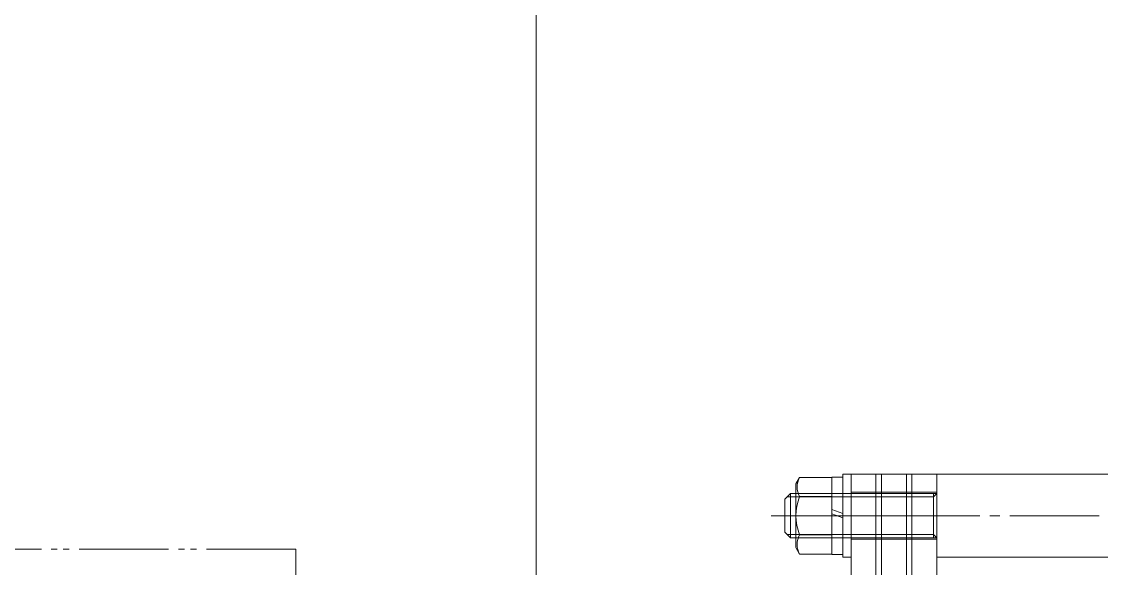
# Model space of a CAD drawing. Units: millimetres at full size. Extents: x -19442 to 19442, y -5866 to 5866.
# Drawn here: x 8013.4 to 8404.3, y -220.9 to -23.1 of the extents above; entities that cross this region are included whole.
import ezdxf

# ---------------------------------------------------------------- set-up
doc = ezdxf.new("R2010")
doc.units = ezdxf.units.MM
doc.header["$LTSCALE"] = 3.6
doc.linetypes.add('CHAIN2', pattern=[12, 9, -1, 1, -1])
doc.linetypes.add('DOUBLE_CHAIN2', pattern=[12.8, 9, -1, 0.6, -0.6, 0.6, -1])
for name, color, linetype, lineweight in [('0-2_06_PHANTOM', 2, 'DOUBLE_CHAIN2', 9), ('0-5_08_DIM', 3, 'Continuous', 9), ('0-6_0', 2, 'Continuous', 9), ('0-8_03_かくれ線', 5, 'Continuous', 9), ('0-9_04_中心線', 4, 'CHAIN2', 9), ('0-C_01_外形線', 134, 'Continuous', 9), ('0-D_02_細線', 6, 'Continuous', 9)]:
    doc.layers.add(name, color=color, linetype=linetype, lineweight=lineweight)

msp = doc.modelspace()

# ---------------------------------------------------------------- linework, layer by layer
at = {"layer": '0-2_06_PHANTOM', "color": 4}
msp.add_lwpolyline([(8112.74, -213.969), (7612.74, -213.969), (7612.74, -379.769), (8112.74, -379.769)], close=True, dxfattribs=at)
at = {"layer": '0-5_08_DIM'}
msp.add_line((8199.74, -280.83), (8199.74, 622.758), dxfattribs=at)
at = {"layer": '0-5_08_DIM', "color": 4}
msp.add_line((8199.74, -280.83), (8199.74, 622.758), dxfattribs=at)
at = {"layer": '0-6_0', "color": 134}
for p, q in [((8291.74, -193.869), (8289.74, -195.869)), ((8293.74, -193.869), (8291.74, -193.869)), ((8291.74, -193.869), (8291.74, -209.869)), ((8289.74, -195.869), (8289.74, -207.869)), ((8291.74, -209.869), (8289.74, -207.869)), ((8293.74, -209.869), (8291.74, -209.869))]:
    msp.add_line(p, q, dxfattribs=at)
for points in [[(8322.74, -186.869), (8313.74, -186.869), (8313.74, -406.869), (8322.74, -406.869)], [(8322.74, -406.869), (8322.74, -186.869), (8324.74, -186.869), (8324.74, -406.869)], [(8324.74, -406.869), (8324.74, -186.869), (8333.74, -186.869), (8333.74, -406.869)], [(8333.74, -406.869), (8333.74, -186.869), (8335.74, -186.869), (8335.74, -406.869)], [(8335.74, -406.869), (8335.74, -186.869), (8344.74, -186.869), (8344.74, -406.869)], [(8344.74, -186.869), (8494.74, -186.869), (8494.74, -216.869), (8344.74, -216.869)]]:
    msp.add_lwpolyline(points, close=True, dxfattribs=at)
at = {"layer": '0-8_03_かくれ線'}
for p, q in [((8344.74, -193.869), (8293.74, -193.869)), ((8343.54, -195.069), (8293.74, -195.069)), ((8322.74, -193.374), (8313.74, -193.374)), ((8324.74, -193.369), (8322.74, -193.369)), ((8333.74, -193.369), (8324.74, -193.369)), ((8335.74, -193.369), (8333.74, -193.369)), ((8344.74, -193.369), (8335.74, -193.369)), ((8343.54, -209.869), (8343.54, -193.869)), ((8343.54, -195.069), (8344.74, -193.869)), ((8343.54, -208.669), (8293.74, -208.669)), ((8344.74, -209.869), (8293.74, -209.869)), ((8322.74, -210.369), (8313.74, -210.369)), ((8324.74, -210.369), (8322.74, -210.369)), ((8333.74, -210.369), (8324.74, -210.369)), ((8335.74, -210.369), (8333.74, -210.369)), ((8344.74, -210.369), (8335.74, -210.369)), ((8343.54, -208.669), (8344.74, -209.869))]:
    msp.add_line(p, q, dxfattribs=at)
at = {"layer": '0-9_04_中心線'}
for p, q in [((8284.74, -201.869), (8532.74, -201.869)), ((8329.736, -201.869), (8306.363, -201.869)), ((8310.74, -201.869), (8313.74, -201.869)), ((8325.24, -201.869), (8322.24, -201.869)), ((8335.99, -201.869), (8322.49, -201.869)), ((8336.24, -201.869), (8333.24, -201.869)), ((8346.99, -201.869), (8333.49, -201.869))]:
    msp.add_line(p, q, dxfattribs=at)
msp.add_lwpolyline([(8293.74, -201.869), (8306.74, -201.869), (8310.74, -201.869)], dxfattribs=at)
at = {"layer": '0-C_01_外形線'}
for p, q in [((8310.74, -186.869), (8313.74, -186.869)), ((8313.74, -186.869), (8313.74, -216.869)), ((8295.1, -188.012), (8293.74, -190.369)), ((8293.74, -213.369), (8293.74, -190.369)), ((8306.74, -199.613), (8306.74, -187.869)), ((8306.74, -187.869), (8310.74, -187.869)), ((8310.74, -201.069), (8310.74, -187.869)), ((8306.74, -194.941), (8295.1, -194.941)), ((8310.74, -201.069), (8306.74, -199.613)), ((8306.74, -215.869), (8306.74, -201.213)), ((8310.74, -202.669), (8306.74, -201.213)), ((8310.74, -215.869), (8310.74, -202.669)), ((8306.74, -208.797), (8295.1, -208.797)), ((8295.1, -215.725), (8293.74, -213.369)), ((8306.74, -215.725), (8295.1, -215.725)), ((8310.74, -215.869), (8306.74, -215.869))]:
    msp.add_line(p, q, dxfattribs=at)
for points in [[(8310.74, -186.869), (8310.74, -216.869), (8313.74, -216.869)], [(8306.74, -215.725), (8306.74, -188.012), (8295.1, -188.012)]]:
    msp.add_lwpolyline(points, dxfattribs=at)
for centre, radius, start, end in [((8301.1, -191.477), 6.928, 150.00001, 209.99999), ((8312.061, -201.869), 18.321, 157.78075, 202.21925), ((8301.1, -212.261), 6.928, 150.00001, 209.99999)]:
    msp.add_arc(centre, radius, start, end, dxfattribs=at)
at = {"layer": '0-D_02_細線'}
for p, q in [((8293.74, -195.069), (8290.54, -195.069)), ((8293.74, -208.669), (8290.54, -208.669))]:
    msp.add_line(p, q, dxfattribs=at)

doc.saveas('drawing.dxf')
